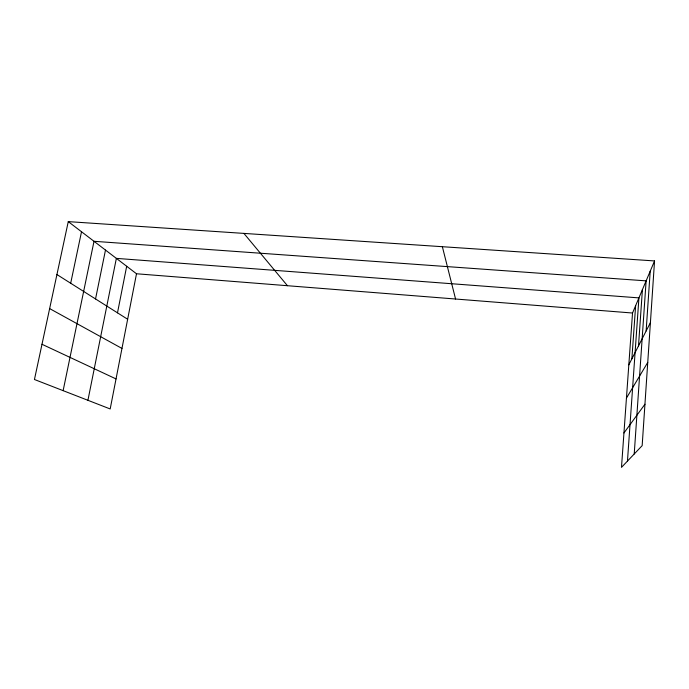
<?xml version="1.0" encoding="UTF-8"?>
<svg xmlns="http://www.w3.org/2000/svg" width="689" height="689" viewBox="0 0 689 689"><rect width="100%" height="100%" fill="white"/><g stroke="black" fill="none" stroke-linecap="round" stroke-linejoin="round"><path stroke-width="1.03" d="M646.136 330.961L650.201 271.233M654.55 260.933L642.165 445.645L621.487 467.375L632.528 313.021L654.55 260.933L68.271 221.625L34.45 379.501L110.188 408.956L136.5 273.766L68.271 221.625M638.505 345.887L642.415 289.63M634.216 453.999L646.127 280.862L94.014 241.296L63.13 390.654M631.865 358.874L635.637 305.675M627.464 461.096L638.927 297.889L116.363 258.375L87.925 400.3M117.492 312.84L126.681 266.264M95.538 298.957L105.486 250.064M70.683 283.239L81.517 231.745M628.824 364.817L650.416 322.607M626.439 398.113L647.746 362.405M623.941 432.976L644.947 404.228M136.5 273.766L632.528 313.021M41.995 344.276L116.028 378.924M49.642 308.594L121.97 348.436M56.937 274.549L127.646 319.257M243.906 233.399L287.442 285.711M442.364 246.705L455.567 299.017"/></g></svg>
